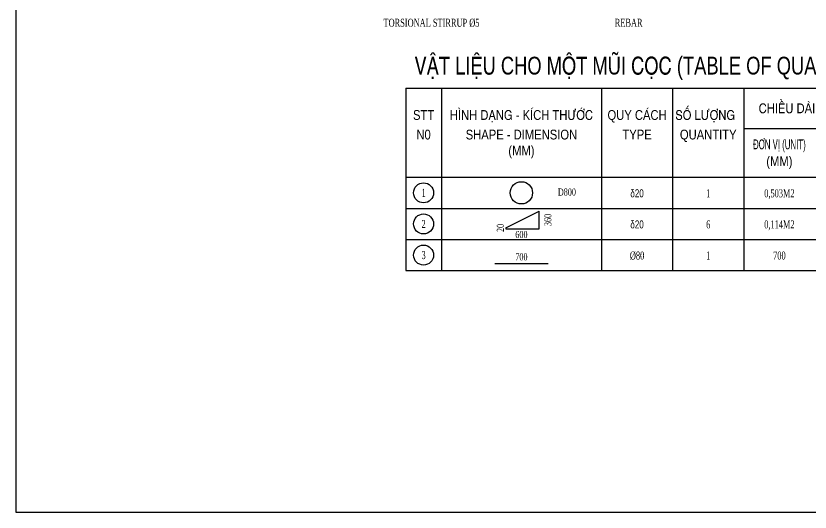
# Model space of a CAD drawing. Extents: x -687 to 808890, y -259 to 107959.
# Drawn here: x 766163 to 770627, y 62222 to 65012 of the extents above; entities that cross this region are included whole.
import ezdxf
from ezdxf.enums import TextEntityAlignment as Align

# ---------------------------------------------------------------- set-up
doc = ezdxf.new("R2010")
doc.units = 0
doc.header["$MEASUREMENT"] = 0
doc.layers.get('0').update_dxf_attribs({"color": 3, "linetype": 'CONTINUOUS'})
for name, color, linetype in [('Net vang', 2, 'CONTINUOUS'), ('Text', 3, 'CONTINUOUS'), ('Thep chu', 1, 'CONTINUOUS'), ('Thep dai', 6, 'CONTINUOUS')]:
    doc.layers.add(name, color=color, linetype=linetype)
doc.styles.get("Standard").update_dxf_attribs({"font": 'vntimeh.shx', "width": 0.65})
doc.styles.add('SYMBOL', font='greeks.shx', dxfattribs={"width": 0.8})
doc.styles.add('Ten', font='VHARIALN.TTF')

msp = doc.modelspace()

# ---------------------------------------------------------------- linework, layer by layer
for p, q in [((768354.2, 64604.6), (768354.2, 63579.6)), ((768354.2, 64604.6), (771854.2, 64604.6)), ((768554.2, 64604.6), (768554.2, 63579.6)), ((769454.2, 64604.6), (769454.2, 63579.6)), ((769854.2, 64604.6), (769854.2, 63579.6)), ((770254.2, 64604.6), (770254.2, 63579.6)), ((770254.2, 64379.6), (771854.2, 64379.6)), ((768354.2, 64104.6), (771854.2, 64104.6)), ((768354.2, 63929.6), (771854.2, 63929.6)), ((768354.2, 63754.6), (771854.2, 63754.6)), ((768354.2, 63754.6), (771854.2, 63754.6)), ((768354.2, 63579.6), (771854.2, 63579.6))]:
    msp.add_line(p, q)
at = {"layer": 'Net vang'}
msp.add_line((768354.2, 64104.6), (771854.2, 64104.6), dxfattribs=at)
for centre in [(768454.2, 64017.1), (768454.2, 63842.1), (768454.2, 63667.1)]:
    msp.add_circle(centre, 56.2, dxfattribs=at)
at = {"layer": 'Thep chu'}
for p, q in [((768916.9, 63820.9), (769104.2, 63914.6)), ((769104.2, 63814.6), (769104.2, 63914.6)), ((768916.9, 63820.9), (768916.9, 63814.6)), ((768916.9, 63814.6), (769104.2, 63814.6)), ((768854.2, 63619.6), (769154.2, 63619.6))]:
    msp.add_line(p, q, dxfattribs=at)
msp.add_lwpolyline([(766162.6, 62222.1), (778989.8, 62222.1), (778989.8, 106614), (766162.6, 106614)], close=True, dxfattribs=at)
at = {"layer": 'Thep dai'}
msp.add_circle((769004.2, 64017.1), 62.5, dxfattribs=at)

# ---------------------------------------------------------------- texts
at = {"layer": 'Text', "width": 0.65}
for s, height, p in [('torsional stirrup %%C5', 45, (768498.6, 64950.8)), ('rebar', 45, (769607, 64950.8)), ('d800', 40, (769259.9, 64001.5)), ('1', 45, (770054.2, 63992.1)), ('0,503m2', 45, (770454.2, 63992.1)), ('6', 45, (770054.2, 63817.1)), ('0,114m2', 45, (770454.2, 63817.1)), ('600', 40, (769004.2, 63762.8)), ('700', 40, (769004.2, 63637.5)), ('%%c80', 45, (769654.2, 63642.1)), ('1', 45, (770054.2, 63642.1)), ('700', 45, (770454.2, 63642.1))]:
    msp.add_text(s, height=height, dxfattribs=at).set_placement(p, align=Align.CENTER)
at = {"layer": 'Text', "color": 3, "style": 'Ten', "width": 0.9}
msp.add_text('vËt liÖu cho mét mòi cäc (table of quanties for 1 pile tip)', height=100, dxfattribs=at).set_placement((770088.5, 64682.2), align=Align.CENTER)
at = {"layer": 'Text', "style": 'Ten'}
for s, p in [('chiÒu dµi (length)', (770654.2, 64464.6)), ('stt', (768454.2, 64427.1)), ('h×nh d¹ng - kÝch th\xadíc', (769004.2, 64427.1)), ('quy c¸ch', (769654.2, 64427.1)), ('sè l\xadîng', (770037, 64427.1)), ('n0', (768454.2, 64317.1)), ('shape - dimension', (769004.2, 64317.1)), ('type', (769654.2, 64317.1)), ('quantity', (770054.2, 64317.1)), ('(mm)', (769004.2, 64227.1)), ('(mm)', (770454.2, 64167.1))]:
    msp.add_text(s, height=55, dxfattribs=at).set_placement(p, align=Align.CENTER)
at = {"layer": 'Text'}
for s, height, style, width, p in [('®¬n vÞ (unit)', 55, 'Ten', 0.7, (770454.2, 64262.1)), ('d20', 45, 'SYMBOL', 0.75, (769654.2, 63992.1)), ('d20', 45, 'SYMBOL', 0.75, (769654.2, 63817.1))]:
    msp.add_text(s, height=height, dxfattribs=dict(at, style=style, width=width)).set_placement(p, align=Align.CENTER)
at = {"layer": 'Text', "width": 0.65}
for s, p in [('1', (768454.2, 64017.1)), ('2', (768454.2, 63842.1)), ('3', (768454.2, 63667.1))]:
    msp.add_text(s, height=45, dxfattribs=at).set_placement(p, align=Align.MIDDLE)
for s, p in [('360', (769172.6, 63864.6)), ('20', (768905.8, 63819.7))]:
    msp.add_text(s, height=40, rotation=90, dxfattribs=at).set_placement(p, align=Align.CENTER)

doc.saveas('drawing.dxf')
